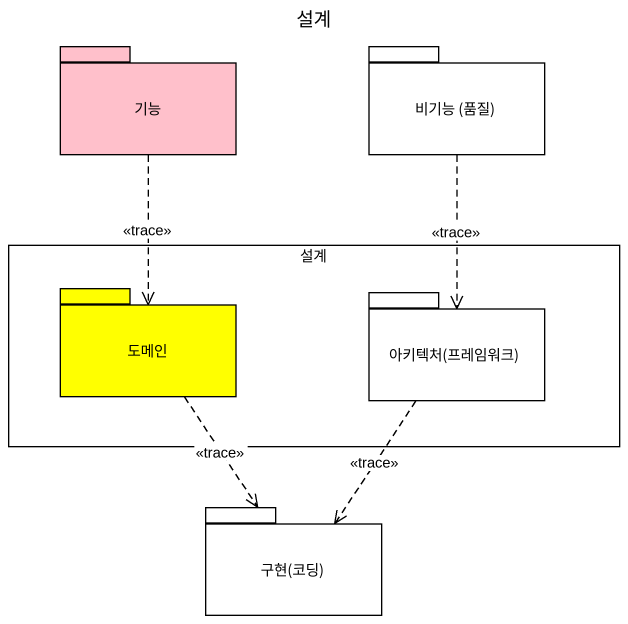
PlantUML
@startuml
title 설계
package 기능 #FFC0CB {
}
package "비기능 (품질)" as 비기능_품질 {
}
rectangle 설계 {
  package 도메인 #FFFF00 {
  }
  package "아키텍처(프레임워크)" as 아키텍처_프레임워크 {
  }
}
package "구현(코딩)" as 구현_코딩 {
}
기능 ..> 도메인 : <<trace>>
비기능_품질 ..> 아키텍처_프레임워크 : <<trace>>
도메인 ..> 구현_코딩 : <<trace>>
아키텍처_프레임워크 ..> 구현_코딩 : <<trace>>
@enduml
